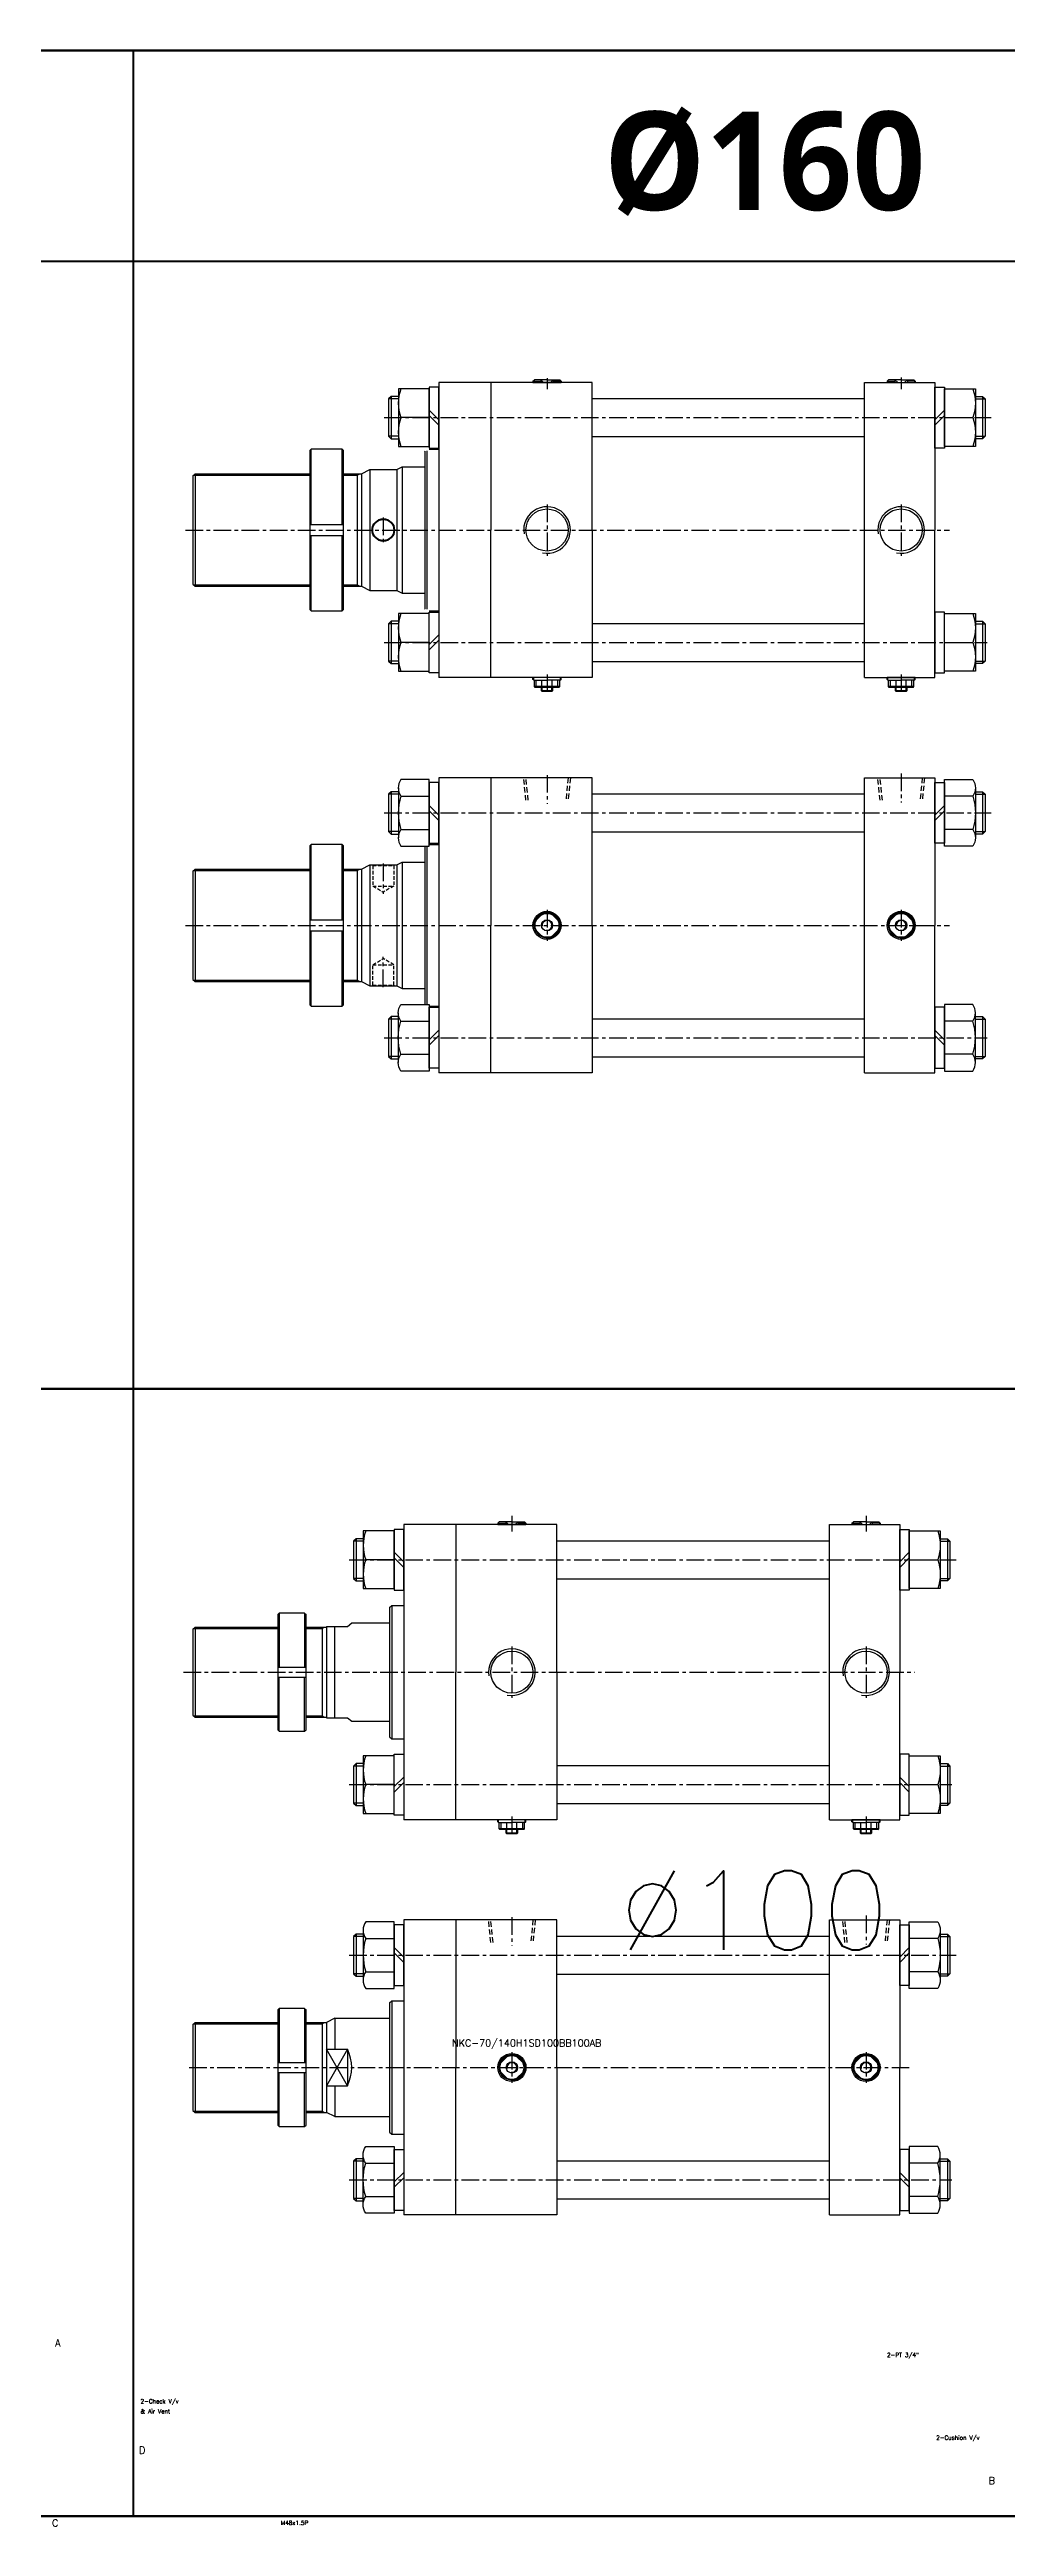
# Model space of a CAD drawing. Extents: x -819 to 29893, y -8942 to 9886.
# Drawn here: x 1993 to 2674, y -7 to 1756 of the extents above; entities that cross this region are included whole.
import ezdxf

# ---------------------------------------------------------------- set-up
doc = ezdxf.new("R2010")
doc.units = 0
doc.header["$LTSCALE"] = 10
doc.header["$MEASUREMENT"] = 0
doc.linetypes.add('CENTER', pattern=[2, 1.25, -0.25, 0.25, -0.25])
doc.linetypes.add('HIDDEN', pattern=[0.375, 0.25, -0.125])
doc.layers.get('0').update_dxf_attribs({"linetype": 'CONTINUOUS'})
doc.layers.add('ML', color=7, linetype='CONTINUOUS')
doc.styles.add('GHS', font='romans', dxfattribs={"bigfont": 'ghs'})
doc.styles.add('문자', font='romans.shx')

msp = doc.modelspace()

# ---------------------------------------------------------------- linework, layer by layer
at = {"layer": 'ML'}
for p, q in [((2270.1, 1518.8), (2270.1, 1308.8)), ((2307.1, 1518.8), (2270.1, 1518.8)), ((2270.1, 1518.8), (2270.1, 1518.8)), ((2337.1, 1519.8), (2338.1, 1520.8)), ((2337.1, 1519.8), (2337.1, 1518.8)), ((2337.1, 1519.8), (2342.7, 1519.8)), ((2337.1, 1518.8), (2357.1, 1518.8)), ((2337.1, 1518.8), (2357.1, 1518.8)), ((2347.1, 1520.8), (2338.1, 1520.8)), ((2342.7, 1520.8), (2342.7, 1518.8)), ((2347.1, 1520.8), (2356.1, 1520.8)), ((2351.5, 1520.8), (2351.5, 1518.8)), ((2357.1, 1519.8), (2351.5, 1519.8)), ((2357.1, 1519.8), (2356.1, 1520.8)), ((2357.1, 1519.8), (2357.1, 1518.8)), ((2589.1, 1519.8), (2590.1, 1520.8)), ((2589.1, 1519.8), (2589.1, 1518.8)), ((2589.1, 1519.8), (2594.7, 1519.8)), ((2589.1, 1518.8), (2609.1, 1518.8)), ((2589.1, 1518.8), (2609.1, 1518.8)), ((2599.1, 1520.8), (2590.1, 1520.8)), ((2594.7, 1520.8), (2594.7, 1518.8)), ((2599.1, 1520.8), (2608.1, 1520.8)), ((2603.5, 1520.8), (2603.5, 1518.8)), ((2609.1, 1519.8), (2603.5, 1519.8)), ((2609.1, 1519.8), (2608.1, 1520.8)), ((2609.1, 1519.8), (2609.1, 1518.8)), ((2236.2, 1508.8), (2234.4, 1507.1)), ((2234.4, 1507.1), (2234.4, 1480.5)), ((2241.3, 1508.8), (2236.2, 1508.8)), ((2236.2, 1508.8), (2236.2, 1478.8)), ((2263.3, 1499.1), (2270.1, 1492.3)), ((2629.9, 1499.1), (2623.1, 1492.3)), ((2651.9, 1508.8), (2657, 1508.8)), ((2657, 1508.8), (2658.8, 1507.1)), ((2657, 1508.8), (2657, 1478.8)), ((2658.8, 1507.1), (2658.8, 1480.5)), ((2263.3, 1493.8), (2243.1, 1493.8)), ((2263.3, 1495.3), (2270.1, 1488.5)), ((2629.9, 1495.3), (2623.1, 1488.5)), ((2629.9, 1493.8), (2650.1, 1493.8)), ((2178.3, 1470.3), (2179.3, 1471.3)), ((2178.3, 1470.3), (2178.3, 1357.3)), ((2201.3, 1471.3), (2179.3, 1471.3)), ((2179.3, 1417.8), (2179.3, 1471.3)), ((2201.3, 1417.8), (2201.3, 1471.3)), ((2201.3, 1471.3), (2202.3, 1470.3)), ((2202.3, 1357.3), (2202.3, 1470.3)), ((2234.4, 1480.5), (2236.2, 1478.8)), ((2236.2, 1478.8), (2241.3, 1478.8)), ((2260.1, 1469.8), (2260.4, 1470.1)), ((2260.1, 1469.8), (2260.1, 1357.8)), ((2261.6, 1470.1), (2261.6, 1357.5)), ((2657, 1478.8), (2651.9, 1478.8)), ((2658.8, 1480.5), (2657, 1478.8)), ((2095.1, 1452.3), (2096.6, 1453.8)), ((2095.1, 1452.3), (2095.1, 1375.3)), ((2096.6, 1453.8), (2096.6, 1373.8)), ((2212.1, 1453.8), (2212.1, 1373.8)), ((2215.1, 1453.8), (2221.1, 1456.8)), ((2215.1, 1453.8), (2215.1, 1373.8)), ((2221.1, 1456.8), (2221.1, 1370.8)), ((2240.1, 1456.8), (2244.1, 1458.8)), ((2240.1, 1456.8), (2240.1, 1370.8)), ((2244.1, 1458.8), (2244.1, 1368.8)), ((2178.3, 1417.8), (2202.3, 1417.8)), ((2178.3, 1409.8), (2202.3, 1409.8)), ((2179.3, 1356.3), (2179.3, 1409.8)), ((2201.3, 1356.3), (2201.3, 1409.8)), ((2095.1, 1375.3), (2096.6, 1373.8)), ((2215.1, 1373.8), (2221.1, 1370.8)), ((2240.1, 1370.8), (2244.1, 1368.8)), ((2260.1, 1357.8), (2260.4, 1357.5)), ((2179.3, 1356.3), (2178.3, 1357.3)), ((2179.3, 1356.3), (2201.3, 1356.3)), ((2201.3, 1356.3), (2202.3, 1357.3)), ((2236.2, 1348.8), (2234.4, 1347.1)), ((2234.4, 1347.1), (2234.4, 1320.5)), ((2241.3, 1348.8), (2236.2, 1348.8)), ((2236.2, 1348.8), (2236.2, 1318.8)), ((2651.9, 1348.8), (2657, 1348.8)), ((2657, 1348.8), (2658.8, 1347.1)), ((2657, 1348.8), (2657, 1318.8)), ((2658.8, 1347.1), (2658.8, 1320.5)), ((2263.3, 1333.8), (2243.1, 1333.8)), ((2263.3, 1332.3), (2270.1, 1339.1)), ((2263.3, 1328.5), (2270.1, 1335.3)), ((2629.9, 1333.8), (2650.1, 1333.8)), ((2234.4, 1320.5), (2236.2, 1318.8)), ((2236.2, 1318.8), (2241.3, 1318.8)), ((2307.1, 1308.8), (2270.1, 1308.8)), ((2337.1, 1307.3), (2337.1, 1308.8)), ((2357.1, 1308.8), (2337.1, 1308.8)), ((2337.6, 1306.8), (2337.1, 1307.3)), ((2337.6, 1306.8), (2347.1, 1306.8)), ((2338.1, 1302.3), (2338.1, 1306.8)), ((2339.4, 1302.3), (2339.4, 1306.8)), ((2343.5, 1302.3), (2343.5, 1306.8)), ((2356.6, 1306.8), (2347.1, 1306.8)), ((2350.7, 1302.3), (2350.7, 1306.8)), ((2354.8, 1302.3), (2354.8, 1306.8)), ((2356.1, 1302.3), (2356.1, 1306.8)), ((2356.6, 1306.8), (2357.1, 1307.3)), ((2357.1, 1307.3), (2357.1, 1308.8)), ((2589.1, 1307.3), (2589.1, 1308.8)), ((2609.1, 1308.8), (2589.1, 1308.8)), ((2589.6, 1306.8), (2589.1, 1307.3)), ((2589.6, 1306.8), (2599.1, 1306.8)), ((2590.1, 1302.3), (2590.1, 1306.8)), ((2591.4, 1302.3), (2591.4, 1306.8)), ((2595.5, 1302.3), (2595.5, 1306.8)), ((2608.6, 1306.8), (2599.1, 1306.8)), ((2602.7, 1302.3), (2602.7, 1306.8)), ((2606.8, 1302.3), (2606.8, 1306.8)), ((2608.1, 1302.3), (2608.1, 1306.8)), ((2608.6, 1306.8), (2609.1, 1307.3)), ((2609.1, 1307.3), (2609.1, 1308.8)), ((2657, 1318.8), (2651.9, 1318.8)), ((2658.8, 1320.5), (2657, 1318.8)), ((2338.6, 1301.8), (2338.1, 1302.3)), ((2356.1, 1302.3), (2338.1, 1302.3)), ((2347.1, 1301.8), (2338.6, 1301.8)), ((2343.1, 1299.3), (2343.1, 1301.8)), ((2351.1, 1299.3), (2343.1, 1299.3)), ((2343.6, 1298.8), (2343.1, 1299.3)), ((2350.6, 1298.8), (2343.6, 1298.8)), ((2355.6, 1301.8), (2347.1, 1301.8)), ((2351.1, 1299.3), (2350.6, 1298.8)), ((2351.1, 1301.8), (2351.1, 1299.3)), ((2355.6, 1301.8), (2356.1, 1302.3)), ((2590.6, 1301.8), (2590.1, 1302.3)), ((2608.1, 1302.3), (2590.1, 1302.3)), ((2599.1, 1301.8), (2590.6, 1301.8)), ((2595.1, 1299.3), (2595.1, 1301.8)), ((2603.1, 1299.3), (2595.1, 1299.3)), ((2595.6, 1298.8), (2595.1, 1299.3)), ((2602.6, 1298.8), (2595.6, 1298.8)), ((2607.6, 1301.8), (2599.1, 1301.8)), ((2603.1, 1299.3), (2602.6, 1298.8)), ((2603.1, 1301.8), (2603.1, 1299.3)), ((2607.6, 1301.8), (2608.1, 1302.3)), ((2307.1, 1237.4), (2270.1, 1237.4)), ((2270.1, 1237.4), (2270.1, 1237.4)), ((2270.1, 1237.4), (2270.1, 1027.4)), ((2236.2, 1227.4), (2234.4, 1225.7)), ((2234.4, 1225.7), (2234.4, 1199.1)), ((2241.3, 1227.4), (2236.2, 1227.4)), ((2236.2, 1227.4), (2236.2, 1197.4)), ((2241.3, 1230.2), (2241.3, 1194.7)), ((2243.1, 1224.3), (2263.3, 1224.3)), ((2263.3, 1217.7), (2270.1, 1210.9)), ((2629.9, 1217.7), (2623.1, 1210.9)), ((2650.1, 1224.3), (2629.9, 1224.3)), ((2651.9, 1230.2), (2651.9, 1194.7)), ((2651.9, 1227.4), (2657, 1227.4)), ((2657, 1227.4), (2658.8, 1225.7)), ((2657, 1227.4), (2657, 1197.4)), ((2658.8, 1225.7), (2658.8, 1199.1)), ((2234.4, 1199.1), (2236.2, 1197.4)), ((2243.1, 1200.6), (2263.3, 1200.6)), ((2263.3, 1213.9), (2270.1, 1207.1)), ((2629.9, 1213.9), (2623.1, 1207.1)), ((2650.1, 1200.6), (2629.9, 1200.6)), ((2658.8, 1199.1), (2657, 1197.4)), ((2178.3, 1188.9), (2179.3, 1189.9)), ((2178.3, 1188.9), (2178.3, 1075.9)), ((2201.3, 1189.9), (2179.3, 1189.9)), ((2179.3, 1136.4), (2179.3, 1189.9)), ((2201.3, 1189.9), (2202.3, 1188.9)), ((2201.3, 1136.4), (2201.3, 1189.9)), ((2202.3, 1075.9), (2202.3, 1188.9)), ((2236.2, 1197.4), (2241.3, 1197.4)), ((2260.1, 1188.4), (2260.4, 1188.7)), ((2260.1, 1188.4), (2260.1, 1076.4)), ((2261.6, 1188.7), (2261.6, 1076.1)), ((2657, 1197.4), (2651.9, 1197.4)), ((2095.1, 1170.9), (2096.6, 1172.4)), ((2095.1, 1170.9), (2095.1, 1093.9)), ((2096.6, 1172.4), (2096.6, 1092.4)), ((2212.1, 1172.4), (2212.1, 1092.4)), ((2215.1, 1172.4), (2221.1, 1175.4)), ((2215.1, 1172.4), (2215.1, 1092.4)), ((2221.1, 1175.4), (2221.1, 1089.4)), ((2240.1, 1175.4), (2244.1, 1177.4)), ((2240.1, 1175.4), (2240.1, 1089.4)), ((2244.1, 1177.4), (2244.1, 1087.4)), ((2178.3, 1136.4), (2202.3, 1136.4)), ((2178.3, 1128.4), (2202.3, 1128.4)), ((2179.3, 1074.9), (2179.3, 1128.4)), ((2201.3, 1074.9), (2201.3, 1128.4)), ((2343.5, 1140.1), (2339.4, 1136)), ((2339.4, 1128.8), (2343.5, 1124.7)), ((2350.7, 1140.1), (2354.8, 1136)), ((2354.8, 1128.8), (2350.7, 1124.7)), ((2595.5, 1140.1), (2591.4, 1136)), ((2591.4, 1128.8), (2595.5, 1124.7)), ((2602.7, 1140.1), (2606.8, 1136)), ((2606.8, 1128.8), (2602.7, 1124.7)), ((2095.1, 1093.9), (2096.6, 1092.4)), ((2179.3, 1074.9), (2178.3, 1075.9)), ((2201.3, 1074.9), (2202.3, 1075.9)), ((2215.1, 1092.4), (2221.1, 1089.4)), ((2240.1, 1089.4), (2244.1, 1087.4)), ((2260.1, 1076.4), (2260.4, 1076.1)), ((2179.3, 1074.9), (2201.3, 1074.9)), ((2236.2, 1067.4), (2234.4, 1065.7)), ((2234.4, 1065.7), (2234.4, 1039.1)), ((2241.3, 1067.4), (2236.2, 1067.4)), ((2236.2, 1067.4), (2236.2, 1037.4)), ((2241.3, 1034.7), (2241.3, 1070.2)), ((2243.1, 1064.3), (2263.3, 1064.3)), ((2650.1, 1064.3), (2629.9, 1064.3)), ((2651.9, 1034.7), (2651.9, 1070.2)), ((2651.9, 1067.4), (2657, 1067.4)), ((2657, 1067.4), (2658.8, 1065.7)), ((2657, 1067.4), (2657, 1037.4)), ((2658.8, 1065.7), (2658.8, 1039.1)), ((2243.1, 1040.6), (2263.3, 1040.6)), ((2263.3, 1050.9), (2270.1, 1057.7)), ((2263.3, 1047.1), (2270.1, 1053.9)), ((2629.9, 1050.9), (2623.1, 1057.7)), ((2629.9, 1047.1), (2623.1, 1053.9)), ((2650.1, 1040.6), (2629.9, 1040.6)), ((2234.4, 1039.1), (2236.2, 1037.4)), ((2236.2, 1037.4), (2241.3, 1037.4)), ((2307.1, 1027.4), (2270.1, 1027.4)), ((2657, 1037.4), (2651.9, 1037.4)), ((2658.8, 1039.1), (2657, 1037.4)), ((2245.1, 705.8), (2245.1, 495.8)), ((2282.1, 705.8), (2245.1, 705.8)), ((2245.1, 705.8), (2245.1, 705.8)), ((2312.1, 706.8), (2313.1, 707.8)), ((2312.1, 706.8), (2312.1, 705.8)), ((2312.1, 706.8), (2317.7, 706.8)), ((2312.1, 705.8), (2332.1, 705.8)), ((2312.1, 705.8), (2332.1, 705.8)), ((2322.1, 707.8), (2313.1, 707.8)), ((2317.7, 707.8), (2317.7, 705.8)), ((2322.1, 707.8), (2331.1, 707.8)), ((2326.5, 707.8), (2326.5, 705.8)), ((2332.1, 706.8), (2326.5, 706.8)), ((2332.1, 706.8), (2331.1, 707.8)), ((2332.1, 706.8), (2332.1, 705.8)), ((2564.1, 706.8), (2565.1, 707.8)), ((2564.1, 706.8), (2564.1, 705.8)), ((2564.1, 706.8), (2569.7, 706.8)), ((2564.1, 705.8), (2584.1, 705.8)), ((2564.1, 705.8), (2584.1, 705.8)), ((2574.1, 707.8), (2565.1, 707.8)), ((2569.7, 707.8), (2569.7, 705.8)), ((2574.1, 707.8), (2583.1, 707.8)), ((2578.5, 707.8), (2578.5, 705.8)), ((2584.1, 706.8), (2578.5, 706.8)), ((2584.1, 706.8), (2583.1, 707.8)), ((2584.1, 706.8), (2584.1, 705.8)), ((2211.2, 695.8), (2209.4, 694)), ((2209.4, 694), (2209.4, 667.5)), ((2216.3, 695.8), (2211.2, 695.8)), ((2211.2, 695.8), (2211.2, 665.8)), ((2626.9, 695.8), (2632, 695.8)), ((2632, 695.8), (2633.8, 694)), ((2632, 695.8), (2632, 665.8)), ((2633.8, 694), (2633.8, 667.5)), ((2238.3, 680.8), (2218.1, 680.8)), ((2238.3, 686.1), (2245.1, 679.3)), ((2238.3, 682.2), (2245.1, 675.4)), ((2604.9, 686.1), (2598.1, 679.3)), ((2604.9, 682.2), (2598.1, 675.4)), ((2604.9, 680.8), (2625.1, 680.8)), ((2209.4, 667.5), (2211.2, 665.8)), ((2211.2, 665.8), (2216.3, 665.8)), ((2632, 665.8), (2626.9, 665.8)), ((2633.8, 667.5), (2632, 665.8)), ((2155.6, 641.8), (2156.6, 642.8)), ((2155.6, 641.8), (2155.6, 559.8)), ((2174.6, 642.8), (2156.6, 642.8)), ((2156.6, 642.8), (2156.6, 604.3)), ((2174.6, 642.8), (2174.6, 604.3)), ((2174.6, 642.8), (2175.6, 641.8)), ((2175.6, 559.8), (2175.6, 641.8)), ((2205.1, 633.3), (2208.1, 635.8)), ((2235.1, 646.8), (2236.6, 648.3)), ((2235.1, 646.8), (2235.1, 554.8)), ((2236.6, 648.3), (2236.6, 553.3)), ((2095.1, 631.3), (2096.6, 632.8)), ((2095.1, 631.3), (2095.1, 570.3)), ((2096.6, 632.8), (2096.6, 568.8)), ((2187.1, 632.8), (2187.1, 568.8)), ((2190.1, 633.3), (2190.1, 568.3)), ((2196.1, 568.3), (2196.1, 633.3)), ((2155.6, 604.3), (2175.6, 604.3)), ((2155.6, 597.3), (2175.6, 597.3)), ((2156.6, 558.8), (2156.6, 597.3)), ((2174.6, 558.8), (2174.6, 597.3)), ((2095.1, 570.3), (2096.6, 568.8)), ((2205.1, 568.3), (2208.1, 565.8)), ((2155.6, 559.8), (2156.6, 558.8)), ((2156.6, 558.8), (2174.6, 558.8)), ((2174.6, 558.8), (2175.6, 559.8)), ((2235.1, 554.8), (2236.6, 553.3)), ((2211.2, 535.8), (2209.4, 534)), ((2209.4, 534), (2209.4, 507.5)), ((2216.3, 535.8), (2211.2, 535.8)), ((2211.2, 535.8), (2211.2, 505.8)), ((2626.9, 535.8), (2632, 535.8)), ((2632, 535.8), (2633.8, 534)), ((2632, 535.8), (2632, 505.8)), ((2633.8, 534), (2633.8, 507.5)), ((2238.3, 520.8), (2218.1, 520.8)), ((2238.3, 519.3), (2245.1, 526.1)), ((2238.3, 515.4), (2245.1, 522.2)), ((2604.9, 519.3), (2598.1, 526.1)), ((2604.9, 515.4), (2598.1, 522.2)), ((2604.9, 520.8), (2625.1, 520.8)), ((2209.4, 507.5), (2211.2, 505.8)), ((2211.2, 505.8), (2216.3, 505.8)), ((2282.1, 495.8), (2245.1, 495.8)), ((2312.1, 494.3), (2312.1, 495.8)), ((2332.1, 495.8), (2312.1, 495.8)), ((2312.6, 493.8), (2312.1, 494.3)), ((2312.6, 493.8), (2322.1, 493.8)), ((2313.1, 489.3), (2313.1, 493.8)), ((2314.4, 489.3), (2314.4, 493.8)), ((2318.5, 489.3), (2318.5, 493.8)), ((2331.6, 493.8), (2322.1, 493.8)), ((2325.7, 489.3), (2325.7, 493.8)), ((2329.8, 489.3), (2329.8, 493.8)), ((2331.1, 489.3), (2331.1, 493.8)), ((2331.6, 493.8), (2332.1, 494.3)), ((2332.1, 494.3), (2332.1, 495.8)), ((2564.1, 494.3), (2564.1, 495.8)), ((2584.1, 495.8), (2564.1, 495.8)), ((2564.6, 493.8), (2564.1, 494.3)), ((2564.6, 493.8), (2574.1, 493.8)), ((2565.1, 489.3), (2565.1, 493.8)), ((2566.4, 489.3), (2566.4, 493.8)), ((2570.5, 489.3), (2570.5, 493.8)), ((2583.6, 493.8), (2574.1, 493.8)), ((2577.7, 489.3), (2577.7, 493.8)), ((2581.8, 489.3), (2581.8, 493.8)), ((2583.1, 489.3), (2583.1, 493.8)), ((2583.6, 493.8), (2584.1, 494.3)), ((2584.1, 494.3), (2584.1, 495.8)), ((2632, 505.8), (2626.9, 505.8)), ((2633.8, 507.5), (2632, 505.8)), ((2313.6, 488.8), (2313.1, 489.3)), ((2331.1, 489.3), (2313.1, 489.3)), ((2322.1, 488.8), (2313.6, 488.8)), ((2318.1, 486.3), (2318.1, 488.8)), ((2326.1, 486.3), (2318.1, 486.3)), ((2318.6, 485.8), (2318.1, 486.3)), ((2325.6, 485.8), (2318.6, 485.8)), ((2330.6, 488.8), (2322.1, 488.8)), ((2326.1, 486.3), (2325.6, 485.8)), ((2326.1, 488.8), (2326.1, 486.3)), ((2330.6, 488.8), (2331.1, 489.3)), ((2565.6, 488.8), (2565.1, 489.3)), ((2583.1, 489.3), (2565.1, 489.3)), ((2574.1, 488.8), (2565.6, 488.8)), ((2570.1, 486.3), (2570.1, 488.8)), ((2578.1, 486.3), (2570.1, 486.3)), ((2570.6, 485.8), (2570.1, 486.3)), ((2577.6, 485.8), (2570.6, 485.8)), ((2582.6, 488.8), (2574.1, 488.8)), ((2578.1, 486.3), (2577.6, 485.8)), ((2578.1, 488.8), (2578.1, 486.3)), ((2582.6, 488.8), (2583.1, 489.3)), ((2282.1, 424.4), (2245.1, 424.4)), ((2245.1, 424.4), (2245.1, 424.4)), ((2245.1, 424.4), (2245.1, 214.4)), ((2211.2, 414.4), (2209.4, 412.7)), ((2209.4, 412.7), (2209.4, 386.1)), ((2216.3, 414.4), (2211.2, 414.4)), ((2211.2, 414.4), (2211.2, 384.4)), ((2216.3, 417.2), (2216.3, 381.6)), ((2218.1, 411.2), (2238.3, 411.2)), ((2625.1, 411.2), (2604.9, 411.2)), ((2626.9, 417.2), (2626.9, 381.6)), ((2626.9, 414.4), (2632, 414.4)), ((2632, 414.4), (2633.8, 412.7)), ((2632, 414.4), (2632, 384.4)), ((2633.8, 412.7), (2633.8, 386.1)), ((2238.3, 404.7), (2245.1, 397.9)), ((2238.3, 400.9), (2245.1, 394.1)), ((2604.9, 404.7), (2598.1, 397.9)), ((2604.9, 400.9), (2598.1, 394.1)), ((2209.4, 386.1), (2211.2, 384.4)), ((2211.2, 384.4), (2216.3, 384.4)), ((2218.1, 387.6), (2238.3, 387.6)), ((2625.1, 387.6), (2604.9, 387.6)), ((2632, 384.4), (2626.9, 384.4)), ((2633.8, 386.1), (2632, 384.4)), ((2155.6, 360.4), (2156.6, 361.4)), ((2155.6, 360.4), (2155.6, 278.4)), ((2174.6, 361.4), (2156.6, 361.4)), ((2156.6, 361.4), (2156.6, 322.9)), ((2174.6, 361.4), (2175.6, 360.4)), ((2174.6, 361.4), (2174.6, 322.9)), ((2175.6, 278.4), (2175.6, 360.4)), ((2196.1, 354.4), (2190.1, 351.4)), ((2196.1, 354.4), (2196.1, 332.4)), ((2235.1, 365.4), (2236.6, 366.9)), ((2235.1, 365.4), (2235.1, 273.4)), ((2236.6, 366.9), (2236.6, 271.9)), ((2095.1, 349.9), (2096.6, 351.4)), ((2095.1, 349.9), (2095.1, 288.9)), ((2096.6, 351.4), (2096.6, 287.4)), ((2187.1, 351.4), (2187.1, 287.4)), ((2190.1, 351.4), (2190.1, 287.4)), ((2155.6, 322.9), (2175.6, 322.9)), ((2190.1, 332.4), (2205.1, 332.4)), ((2205.1, 332.4), (2205.1, 306.4)), ((2318.5, 327.1), (2314.4, 323)), ((2325.7, 327.1), (2329.8, 323)), ((2570.5, 327.1), (2566.4, 323)), ((2577.7, 327.1), (2581.8, 323)), ((2155.6, 315.9), (2175.6, 315.9)), ((2156.6, 277.4), (2156.6, 315.9)), ((2174.6, 277.4), (2174.6, 315.9)), ((2190.1, 306.4), (2205.1, 306.4)), ((2196.1, 306.4), (2196.1, 284.4)), ((2314.4, 315.8), (2318.5, 311.7)), ((2329.8, 315.8), (2325.7, 311.7)), ((2566.4, 315.8), (2570.5, 311.7)), ((2581.8, 315.8), (2577.7, 311.7)), ((2095.1, 288.9), (2096.6, 287.4)), ((2196.1, 284.4), (2190.1, 287.4)), ((2155.6, 278.4), (2156.6, 277.4)), ((2156.6, 277.4), (2174.6, 277.4)), ((2174.6, 277.4), (2175.6, 278.4)), ((2235.1, 273.4), (2236.6, 271.9)), ((2211.2, 254.4), (2209.4, 252.7)), ((2209.4, 252.7), (2209.4, 226.1)), ((2216.3, 254.4), (2211.2, 254.4)), ((2211.2, 254.4), (2211.2, 224.4)), ((2216.3, 221.6), (2216.3, 257.2)), ((2218.1, 251.2), (2238.3, 251.2)), ((2625.1, 251.2), (2604.9, 251.2)), ((2626.9, 221.6), (2626.9, 257.2)), ((2626.9, 254.4), (2632, 254.4)), ((2632, 254.4), (2633.8, 252.7)), ((2632, 254.4), (2632, 224.4)), ((2633.8, 252.7), (2633.8, 226.1)), ((2238.3, 237.9), (2245.1, 244.7)), ((2238.3, 234.1), (2245.1, 240.9)), ((2604.9, 237.9), (2598.1, 244.7)), ((2604.9, 234.1), (2598.1, 240.9)), ((2209.4, 226.1), (2211.2, 224.4)), ((2211.2, 224.4), (2216.3, 224.4)), ((2218.1, 227.6), (2238.3, 227.6)), ((2282.1, 214.4), (2245.1, 214.4)), ((2625.1, 227.6), (2604.9, 227.6)), ((2632, 224.4), (2626.9, 224.4)), ((2633.8, 226.1), (2632, 224.4))]:
    msp.add_line(p, q, dxfattribs=at)
at = {"layer": 'ML', "color": 7}
for p, q in [((2379.1, 1518.8), (2307.1, 1518.8)), ((2307.1, 1518.8), (2307.1, 1413.8)), ((2379.1, 1413.8), (2379.1, 1518.8)), ((2573.1, 1413.8), (2573.1, 1518.8)), ((2573.1, 1518.8), (2623.1, 1518.8)), ((2623.1, 1518.8), (2623.1, 1413.8)), ((2263.3, 1471.3), (2270.1, 1471.3)), ((2096.6, 1453.8), (2178.3, 1453.8)), ((2202.3, 1453.8), (2215.1, 1453.8)), ((2221.1, 1456.8), (2240.1, 1456.8)), ((2244.1, 1458.8), (2260.1, 1458.8)), ((2307.1, 1308.8), (2307.1, 1413.8)), ((2379.1, 1413.8), (2379.1, 1308.8)), ((2573.1, 1308.8), (2573.1, 1413.8)), ((2623.1, 1308.8), (2623.1, 1413.8)), ((2096.6, 1373.8), (2178.3, 1373.8)), ((2202.3, 1373.8), (2215.1, 1373.8)), ((2221.1, 1370.8), (2240.1, 1370.8)), ((2244.1, 1368.8), (2260.1, 1368.8)), ((2263.3, 1356.3), (2270.1, 1356.3)), ((2379.1, 1308.8), (2307.1, 1308.8)), ((2573.1, 1308.8), (2623.1, 1308.8)), ((2379.1, 1237.4), (2307.1, 1237.4)), ((2307.1, 1237.4), (2307.1, 1132.4)), ((2379.1, 1132.4), (2379.1, 1237.4)), ((2573.1, 1237.4), (2623.1, 1237.4)), ((2573.1, 1132.4), (2573.1, 1237.4)), ((2623.1, 1237.4), (2623.1, 1132.4)), ((2263.3, 1189.9), (2270.1, 1189.9)), ((2096.6, 1172.4), (2178.3, 1172.4)), ((2202.3, 1172.4), (2215.1, 1172.4)), ((2221.1, 1175.4), (2240.1, 1175.4)), ((2244.1, 1177.4), (2260.1, 1177.4)), ((2307.1, 1027.4), (2307.1, 1132.4)), ((2379.1, 1132.4), (2379.1, 1027.4)), ((2573.1, 1027.4), (2573.1, 1132.4)), ((2623.1, 1027.4), (2623.1, 1132.4)), ((2096.6, 1092.4), (2178.3, 1092.4)), ((2202.3, 1092.4), (2215.1, 1092.4)), ((2221.1, 1089.4), (2240.1, 1089.4)), ((2244.1, 1087.4), (2260.1, 1087.4)), ((2263.3, 1074.9), (2270.1, 1074.9)), ((2379.1, 1027.4), (2307.1, 1027.4)), ((2573.1, 1027.4), (2623.1, 1027.4)), ((2354.1, 705.8), (2282.1, 705.8)), ((2282.1, 705.8), (2282.1, 600.8)), ((2354.1, 600.8), (2354.1, 705.8)), ((2548.1, 600.8), (2548.1, 705.8)), ((2548.1, 705.8), (2598.1, 705.8)), ((2598.1, 705.8), (2598.1, 600.8)), ((2282.1, 495.8), (2282.1, 600.8)), ((2354.1, 600.8), (2354.1, 495.8)), ((2548.1, 495.8), (2548.1, 600.8)), ((2598.1, 495.8), (2598.1, 600.8)), ((2354.1, 495.8), (2282.1, 495.8)), ((2548.1, 495.8), (2598.1, 495.8)), ((2354.1, 424.4), (2282.1, 424.4)), ((2282.1, 424.4), (2282.1, 319.4)), ((2354.1, 319.4), (2354.1, 424.4)), ((2548.1, 424.4), (2598.1, 424.4)), ((2548.1, 319.4), (2548.1, 424.4)), ((2598.1, 424.4), (2598.1, 319.4)), ((2282.1, 214.4), (2282.1, 319.4)), ((2354.1, 319.4), (2354.1, 214.4)), ((2548.1, 214.4), (2548.1, 319.4)), ((2598.1, 214.4), (2598.1, 319.4)), ((2354.1, 214.4), (2282.1, 214.4)), ((2548.1, 214.4), (2598.1, 214.4))]:
    msp.add_line(p, q, dxfattribs=at)
at = {"layer": 'ML', "color": 2}
for p, q in [((2337.6, 1520.3), (2337.6, 1518.8)), ((2344.7, 1518.8), (2342.7, 1520.8)), ((2349.5, 1518.8), (2351.5, 1520.8)), ((2356.6, 1520.3), (2356.6, 1518.8)), ((2589.6, 1520.3), (2589.6, 1518.8)), ((2596.7, 1518.8), (2594.7, 1520.8)), ((2601.5, 1518.8), (2603.5, 1520.8)), ((2608.6, 1520.3), (2608.6, 1518.8)), ((2241.3, 1507.1), (2234.4, 1507.1)), ((2651.9, 1507.1), (2658.8, 1507.1)), ((2241.3, 1480.5), (2234.4, 1480.5)), ((2651.9, 1480.5), (2658.8, 1480.5)), ((2095.6, 1452.8), (2178.3, 1452.8)), ((2202.3, 1452.8), (2212.1, 1452.8)), ((2212.1, 1452.8), (2213.8, 1453.8)), ((2095.6, 1374.8), (2178.3, 1374.8)), ((2202.3, 1374.8), (2212.1, 1374.8)), ((2212.1, 1374.8), (2213.8, 1373.8)), ((2241.3, 1347.1), (2234.4, 1347.1)), ((2651.9, 1347.1), (2658.8, 1347.1)), ((2241.3, 1320.5), (2234.4, 1320.5)), ((2337.6, 1306.8), (2337.6, 1308.8)), ((2356.6, 1306.8), (2356.6, 1308.8)), ((2589.6, 1306.8), (2589.6, 1308.8)), ((2608.6, 1306.8), (2608.6, 1308.8)), ((2651.9, 1320.5), (2658.8, 1320.5)), ((2343.6, 1298.8), (2343.6, 1301.8)), ((2350.6, 1298.8), (2350.6, 1301.8)), ((2595.6, 1298.8), (2595.6, 1301.8)), ((2602.6, 1298.8), (2602.6, 1301.8)), ((2241.3, 1225.7), (2234.4, 1225.7)), ((2651.9, 1225.7), (2658.8, 1225.7)), ((2241.3, 1199.1), (2234.4, 1199.1)), ((2651.9, 1199.1), (2658.8, 1199.1)), ((2095.6, 1171.4), (2178.3, 1171.4)), ((2202.3, 1171.4), (2212.1, 1171.4)), ((2212.1, 1171.4), (2213.8, 1172.4)), ((2095.6, 1093.4), (2178.3, 1093.4)), ((2202.3, 1093.4), (2212.1, 1093.4)), ((2212.1, 1093.4), (2213.8, 1092.4)), ((2241.3, 1065.7), (2234.4, 1065.7)), ((2651.9, 1065.7), (2658.8, 1065.7)), ((2241.3, 1039.1), (2234.4, 1039.1)), ((2651.9, 1039.1), (2658.8, 1039.1)), ((2312.6, 707.3), (2312.6, 705.8)), ((2319.7, 705.8), (2317.7, 707.8)), ((2324.5, 705.8), (2326.5, 707.8)), ((2331.6, 707.3), (2331.6, 705.8)), ((2564.6, 707.3), (2564.6, 705.8)), ((2571.7, 705.8), (2569.7, 707.8)), ((2576.5, 705.8), (2578.5, 707.8)), ((2583.6, 707.3), (2583.6, 705.8)), ((2216.3, 694), (2209.4, 694)), ((2626.9, 694), (2633.8, 694)), ((2216.3, 667.5), (2209.4, 667.5)), ((2626.9, 667.5), (2633.8, 667.5)), ((2187.1, 631.8), (2188.8, 632.8)), ((2187.1, 569.8), (2188.8, 568.8)), ((2216.3, 534), (2209.4, 534)), ((2626.9, 534), (2633.8, 534)), ((2216.3, 507.5), (2209.4, 507.5)), ((2312.6, 493.8), (2312.6, 495.8)), ((2331.6, 493.8), (2331.6, 495.8)), ((2564.6, 493.8), (2564.6, 495.8)), ((2583.6, 493.8), (2583.6, 495.8)), ((2626.9, 507.5), (2633.8, 507.5)), ((2318.6, 485.8), (2318.6, 488.8)), ((2325.6, 485.8), (2325.6, 488.8)), ((2570.6, 485.8), (2570.6, 488.8)), ((2577.6, 485.8), (2577.6, 488.8)), ((2216.3, 412.7), (2209.4, 412.7)), ((2626.9, 412.7), (2633.8, 412.7)), ((2216.3, 386.1), (2209.4, 386.1)), ((2626.9, 386.1), (2633.8, 386.1)), ((2187.1, 350.4), (2188.8, 351.4)), ((2205.1, 332.4), (2190.1, 306.4)), ((2205.1, 306.4), (2190.1, 332.4)), ((2187.1, 288.4), (2188.8, 287.4)), ((2216.3, 252.7), (2209.4, 252.7)), ((2626.9, 252.7), (2633.8, 252.7)), ((2216.3, 226.1), (2209.4, 226.1)), ((2626.9, 226.1), (2633.8, 226.1))]:
    msp.add_line(p, q, dxfattribs=at)
at = {"layer": 'ML', "color": 1, "linetype": 'CENTER'}
for p, q in [((2347.1, 1521.9), (2347.1, 1514)), ((2599.1, 1522.4), (2599.1, 1514)), ((2231.3, 1493.8), (2663.2, 1493.8)), ((2347.1, 1432), (2347.1, 1395.5)), ((2599.1, 1432), (2599.1, 1395.5)), ((2089.8, 1413.8), (2633.6, 1413.8)), ((2230.6, 1422.6), (2230.6, 1405)), ((2231.3, 1333.8), (2660.2, 1333.8)), ((2347.1, 1311), (2347.1, 1297.7)), ((2599.1, 1311), (2599.1, 1297.9)), ((2347.1, 1239.4), (2347.1, 1219)), ((2599.1, 1240.5), (2599.1, 1219.9)), ((2231.3, 1212.4), (2663.2, 1212.4)), ((2230.6, 1176.4), (2230.6, 1154.9)), ((2089.8, 1132.4), (2633.6, 1132.4)), ((2347.1, 1143.4), (2347.1, 1121.4)), ((2599.1, 1143.4), (2599.1, 1121.4)), ((2230.6, 1088.4), (2230.6, 1110)), ((2231.3, 1052.4), (2660.2, 1052.4)), ((2322.1, 712.1), (2322.1, 701)), ((2574.1, 712.1), (2574.1, 701)), ((2206.3, 680.8), (2638.2, 680.8)), ((2322.1, 619), (2322.1, 582.5)), ((2574.1, 619), (2574.1, 582.5)), ((2088.4, 600.8), (2608.6, 600.8)), ((2206.3, 520.8), (2635.2, 520.8)), ((2322.1, 498), (2322.1, 486.5)), ((2574.1, 498), (2574.1, 486.5)), ((2322.1, 426.3), (2322.1, 406)), ((2574.1, 427.5), (2574.1, 406.9)), ((2206.3, 399.4), (2638.2, 399.4)), ((2092.4, 319.4), (2605.6, 319.4)), ((2322.1, 330.4), (2322.1, 308.4)), ((2574.1, 330.4), (2574.1, 308.4)), ((2206.3, 239.4), (2635.2, 239.4))]:
    msp.add_line(p, q, dxfattribs=at)
at = {"layer": 'ML', "color": 7, "linetype": 'Continuous'}
for p, q in [((2379.1, 1507.3), (2573.1, 1507.3)), ((2379.1, 1480.3), (2573.1, 1480.3)), ((2379.1, 1347.3), (2573.1, 1347.3)), ((2379.1, 1320.3), (2573.1, 1320.3)), ((2379.1, 1225.9), (2573.1, 1225.9)), ((2379.1, 1198.9), (2573.1, 1198.9)), ((2379.1, 1065.9), (2573.1, 1065.9)), ((2379.1, 1038.9), (2573.1, 1038.9)), ((2354.1, 694.3), (2548.1, 694.3)), ((2354.1, 667.3), (2548.1, 667.3)), ((2208.1, 635.8), (2235.1, 635.8)), ((2236.6, 648.3), (2245.1, 648.3)), ((2096.6, 632.8), (2155.6, 632.8)), ((2175.6, 632.8), (2190.1, 632.8)), ((2190.1, 633.3), (2205.1, 633.3)), ((2096.6, 568.8), (2155.6, 568.8)), ((2175.6, 568.8), (2190.1, 568.8)), ((2190.1, 568.3), (2205.1, 568.3)), ((2208.1, 565.8), (2235.1, 565.8)), ((2236.6, 553.3), (2245.1, 553.3)), ((2354.1, 534.3), (2548.1, 534.3)), ((2354.1, 507.3), (2548.1, 507.3)), ((2354.1, 412.9), (2548.1, 412.9)), ((2354.1, 385.9), (2548.1, 385.9)), ((2196.1, 354.4), (2235.1, 354.4)), ((2236.6, 366.9), (2245.1, 366.9)), ((2096.6, 351.4), (2155.6, 351.4)), ((2175.6, 351.4), (2190.1, 351.4)), ((2096.6, 287.4), (2155.6, 287.4)), ((2175.6, 287.4), (2190.1, 287.4)), ((2196.1, 284.4), (2235.1, 284.4)), ((2236.6, 271.9), (2245.1, 271.9)), ((2354.1, 252.9), (2548.1, 252.9)), ((2354.1, 225.9), (2548.1, 225.9))]:
    msp.add_line(p, q, dxfattribs=at)
at = {"layer": 'ML', "color": 6, "linetype": 'HIDDEN', "ltscale": 1.5}
for p, q in [((2332.1, 1221.4), (2330.5, 1237.4)), ((2333.7, 1221.4), (2332.1, 1237.4)), ((2362.1, 1237.4), (2360.5, 1221.4)), ((2363.7, 1237.4), (2362.1, 1221.4)), ((2584.1, 1221.4), (2582.5, 1237.4)), ((2585.7, 1221.4), (2584.1, 1237.4)), ((2614.1, 1237.4), (2612.5, 1221.4)), ((2615.7, 1237.4), (2614.1, 1221.4)), ((2307.1, 408.4), (2305.5, 424.4)), ((2308.7, 408.4), (2307.1, 424.4)), ((2337.1, 424.4), (2335.5, 408.4)), ((2338.7, 424.4), (2337.1, 408.4)), ((2559.1, 408.4), (2557.5, 424.4)), ((2560.7, 408.4), (2559.1, 424.4)), ((2589.1, 424.4), (2587.5, 408.4)), ((2590.7, 424.4), (2589.1, 408.4))]:
    msp.add_line(p, q, dxfattribs=at)
at = {"layer": 'ML', "color": 6, "linetype": 'HIDDEN'}
for p, q in [((2222.6, 1175.4), (2223.1, 1174.9)), ((2223.1, 1174.9), (2223.1, 1160.4)), ((2223.1, 1174.9), (2238.1, 1174.9)), ((2238.1, 1174.9), (2238.6, 1175.4)), ((2238.1, 1174.9), (2238.1, 1160.4)), ((2223.1, 1160.4), (2238.1, 1160.4)), ((2223.1, 1160.4), (2230.6, 1156.1)), ((2238.1, 1160.4), (2230.6, 1156.1)), ((2223.1, 1104.4), (2230.6, 1108.7)), ((2223.1, 1089.9), (2223.1, 1104.4)), ((2223.1, 1104.4), (2238.1, 1104.4)), ((2238.1, 1104.4), (2230.6, 1108.7)), ((2238.1, 1089.9), (2238.1, 1104.4)), ((2222.6, 1089.4), (2223.1, 1089.9)), ((2223.1, 1089.9), (2238.1, 1089.9)), ((2238.1, 1089.9), (2238.6, 1089.4))]:
    msp.add_line(p, q, dxfattribs=at)
at = {"layer": 'ML', "color": 2, "linetype": 'Continuous'}
for p, q in [((2095.6, 631.8), (2155.6, 631.8)), ((2175.6, 631.8), (2187.1, 631.8)), ((2095.6, 569.8), (2155.6, 569.8)), ((2175.6, 569.8), (2187.1, 569.8)), ((2095.6, 350.4), (2155.6, 350.4)), ((2175.6, 350.4), (2187.1, 350.4)), ((2095.6, 288.4), (2155.6, 288.4)), ((2175.6, 288.4), (2187.1, 288.4))]:
    msp.add_line(p, q, dxfattribs=at)
at = {"layer": 'ML', "const_width": 1.5}
for points in [[(6682.1, 1605.1), (6682.1, 1755.1), (150, 1755.1)], [(2052.7, 1755.1), (2052.7, 0)], [(0, 1605.1), (5247.5, 1605.1)], [(0, 802.5), (5247.5, 802.5)], [(0, 0), (5247.5, 0)]]:
    msp.add_lwpolyline(points, dxfattribs=at)
at = {"layer": 'ML'}
for points in [[(2243.1, 1514.3, 0.178633), (2243.1, 1493.8, 0.178633), (2243.1, 1473.3)], [(2650.1, 1514.3, -0.178633), (2650.1, 1493.8, -0.178633), (2650.1, 1473.3)], [(2243.1, 1354.3, 0.178633), (2243.1, 1333.8, 0.178633), (2243.1, 1313.3)], [(2650.1, 1354.3, -0.178633), (2650.1, 1333.8, -0.178633), (2650.1, 1313.3)], [(2263.3, 1236.1), (2243.1, 1236.1, 0.309401), (2243.1, 1224.3, 0.154701), (2243.1, 1200.6, 0.309401), (2243.1, 1188.7), (2263.3, 1188.7), (2263.3, 1236.1)], [(2629.9, 1236.1), (2650.1, 1236.1, -0.309401), (2650.1, 1224.3, -0.154701), (2650.1, 1200.6, -0.309401), (2650.1, 1188.7), (2629.9, 1188.7), (2629.9, 1236.1)], [(2263.3, 1028.7), (2243.1, 1028.7, -0.309401), (2243.1, 1040.6, -0.154701), (2243.1, 1064.3, -0.309401), (2243.1, 1076.1), (2263.3, 1076.1), (2263.3, 1028.7)], [(2629.9, 1028.7), (2650.1, 1028.7, 0.309401), (2650.1, 1040.6, 0.154701), (2650.1, 1064.3, 0.309401), (2650.1, 1076.1), (2629.9, 1076.1), (2629.9, 1028.7)], [(2218.1, 701.3, 0.178633), (2218.1, 680.8, 0.178633), (2218.1, 660.3)], [(2625.1, 701.3, -0.178633), (2625.1, 680.8, -0.178633), (2625.1, 660.3)], [(2218.1, 541.3, 0.178633), (2218.1, 520.8, 0.178633), (2218.1, 500.3)], [(2625.1, 541.3, -0.178633), (2625.1, 520.8, -0.178633), (2625.1, 500.3)], [(2238.3, 423.1), (2218.1, 423.1, 0.309401), (2218.1, 411.2, 0.154701), (2218.1, 387.6, 0.309401), (2218.1, 375.7), (2238.3, 375.7), (2238.3, 423.1)], [(2604.9, 423.1), (2625.1, 423.1, -0.309401), (2625.1, 411.2, -0.154701), (2625.1, 387.6, -0.309401), (2625.1, 375.7), (2604.9, 375.7), (2604.9, 423.1)], [(2238.3, 215.7), (2218.1, 215.7, -0.309401), (2218.1, 227.6, -0.154701), (2218.1, 251.2, -0.309401), (2218.1, 263.1), (2238.3, 263.1), (2238.3, 215.7)], [(2604.9, 215.7), (2625.1, 215.7, 0.309401), (2625.1, 227.6, 0.154701), (2625.1, 251.2, 0.309401), (2625.1, 263.1), (2604.9, 263.1), (2604.9, 215.7)]]:
    msp.add_lwpolyline(points, format="xyb", dxfattribs=at)
for points in [[(2263.3, 1514.3), (2241.3, 1514.3), (2241.3, 1473.3), (2263.3, 1473.3)], [(2629.9, 1514.3), (2651.9, 1514.3), (2651.9, 1473.3), (2629.9, 1473.3)], [(2263.3, 1354.3), (2241.3, 1354.3), (2241.3, 1313.3), (2263.3, 1313.3)], [(2629.9, 1354.3), (2651.9, 1354.3), (2651.9, 1313.3), (2629.9, 1313.3)], [(2238.3, 701.3), (2216.3, 701.3), (2216.3, 660.3), (2238.3, 660.3)], [(2604.9, 701.3), (2626.9, 701.3), (2626.9, 660.3), (2604.9, 660.3)], [(2238.3, 541.3), (2216.3, 541.3), (2216.3, 500.3), (2238.3, 500.3)], [(2604.9, 541.3), (2626.9, 541.3), (2626.9, 500.3), (2604.9, 500.3)]]:
    msp.add_lwpolyline(points, close=True, dxfattribs=at)
for points in [[(2270.1, 1472.1), (2270.1, 1515.4), (2263.3, 1515.4), (2263.3, 1472.1), (2270.1, 1472.1)], [(2623.1, 1472.1), (2623.1, 1515.4), (2629.9, 1515.4), (2629.9, 1472.1), (2623.1, 1472.1)], [(2270.1, 1355.4), (2270.1, 1312.1), (2263.3, 1312.1), (2263.3, 1355.4), (2270.1, 1355.4)], [(2623.1, 1355.4), (2623.1, 1312.1), (2629.9, 1312.1), (2629.9, 1355.4), (2623.1, 1355.4)], [(2270.1, 1190.8), (2270.1, 1234.1), (2263.3, 1234.1), (2263.3, 1190.8), (2270.1, 1190.8)], [(2623.1, 1190.8), (2623.1, 1234.1), (2629.9, 1234.1), (2629.9, 1190.8), (2623.1, 1190.8)], [(2270.1, 1074.1), (2270.1, 1030.8), (2263.3, 1030.8), (2263.3, 1074.1), (2270.1, 1074.1)], [(2623.1, 1074.1), (2623.1, 1030.8), (2629.9, 1030.8), (2629.9, 1074.1), (2623.1, 1074.1)], [(2245.1, 659.1), (2245.1, 702.4), (2238.3, 702.4), (2238.3, 659.1), (2245.1, 659.1)], [(2598.1, 659.1), (2598.1, 702.4), (2604.9, 702.4), (2604.9, 659.1), (2598.1, 659.1)], [(2245.1, 542.4), (2245.1, 499.1), (2238.3, 499.1), (2238.3, 542.4), (2245.1, 542.4)], [(2598.1, 542.4), (2598.1, 499.1), (2604.9, 499.1), (2604.9, 542.4), (2598.1, 542.4)], [(2245.1, 377.7), (2245.1, 421), (2238.3, 421), (2238.3, 377.7), (2245.1, 377.7)], [(2598.1, 377.7), (2598.1, 421), (2604.9, 421), (2604.9, 377.7), (2598.1, 377.7)], [(2245.1, 261), (2245.1, 217.7), (2238.3, 217.7), (2238.3, 261), (2245.1, 261)], [(2598.1, 261), (2598.1, 217.7), (2604.9, 217.7), (2604.9, 261), (2598.1, 261)]]:
    msp.add_lwpolyline(points, dxfattribs=at)
for centre, radius in [((2347.1, 1413.8), 15), ((2599.1, 1413.8), 15), ((2230.6, 1413.8), 8), ((2230.6, 1413.8), 7.5), ((2347.1, 1132.4), 10), ((2347.1, 1132.4), 9), ((2347.1, 1132.4), 8.5), ((2347.1, 1132.4), 4), ((2599.1, 1132.4), 10), ((2599.1, 1132.4), 9), ((2599.1, 1132.4), 8.5), ((2599.1, 1132.4), 4), ((2322.1, 600.8), 15), ((2574.1, 600.8), 15), ((2322.1, 319.4), 10), ((2322.1, 319.4), 9), ((2322.1, 319.4), 8.5), ((2322.1, 319.4), 4), ((2574.1, 319.4), 10), ((2574.1, 319.4), 9), ((2574.1, 319.4), 8.5), ((2574.1, 319.4), 4)]:
    msp.add_circle(centre, radius, dxfattribs=at)
at = {"layer": 'ML', "color": 2}
for centre, radius, start, end in [((2347.1, 1413.8), 16.6, 258.5736, 189.2846), ((2599.1, 1413.8), 16.6, 258.5736, 189.2846), ((2347.1, 1132.4), 9.5, 265.5203, 184.4719), ((2347.1, 1132.4), 3.46, 260.122, 191.5554), ((2599.1, 1132.4), 9.5, 265.5203, 184.4719), ((2599.1, 1132.4), 3.46, 260.122, 191.5554), ((2322.1, 600.8), 16.6, 258.5736, 189.2846), ((2574.1, 600.8), 16.6, 258.5736, 189.2846), ((2322.1, 319.4), 9.5, 265.5203, 184.4719), ((2322.1, 319.4), 3.46, 260.122, 191.5554), ((2574.1, 319.4), 9.5, 265.5203, 184.4719), ((2574.1, 319.4), 3.46, 260.122, 191.5554)]:
    msp.add_arc(centre, radius, start, end, dxfattribs=at)
at = {"layer": 'ML'}
msp.add_arc((2178.5, 319.4), 29.6, 333.9922, 26.0078, dxfattribs=at)

# ---------------------------------------------------------------- texts
at = {"insert": (2387.4, 1711.6), "char_height": 70, "attachment_point": 1, "style": '문자'}
msp.add_mtext_dynamic_manual_height_columns('{\\fMalgun Gothic|b1|i0|c129|p50;%%C160}', width=124.533, gutter_width=16, heights=[0], dxfattribs=at)
at = {"layer": 'ML', "color": 7, "style": 'GHS'}
msp.add_text('%%C100', height=56.25, dxfattribs=at).set_placement((2398, 403.2))
at = {"layer": 'ML', "color": 4, "style": 'GHS'}
msp.add_text('NKC-70/140H1SD100BB100AB', height=5, dxfattribs=at).set_placement((2279.5, 334.3))
at = {"layer": 'ML', "style": 'GHS'}
for s, p in [('A', (1997, 120.9)), ('D', (2056.7, 44.5)), ('B', (2661.4, 22.8)), ('C', (1994.9, -7.3))]:
    msp.add_text(s, height=5, dxfattribs=at).set_placement(p)
at = {"layer": 'ML', "color": 2, "char_height": 3, "style": 'GHS'}
for s, insert, attachment_point in [('2-PT 3/4"', (2589, 112.3), 7), ('2-Check V/v', (2057.8, 79.3), 7), ('& Air Vent', (2057.8, 73.2), 7), ('2-Cushion V/v', (2624, 53.4), 7), ('M48x1.5P', (2177.2, -6.2), 9)]:
    msp.add_mtext(s, dxfattribs=dict(at, insert=insert, attachment_point=attachment_point))

doc.saveas('drawing.dxf')
